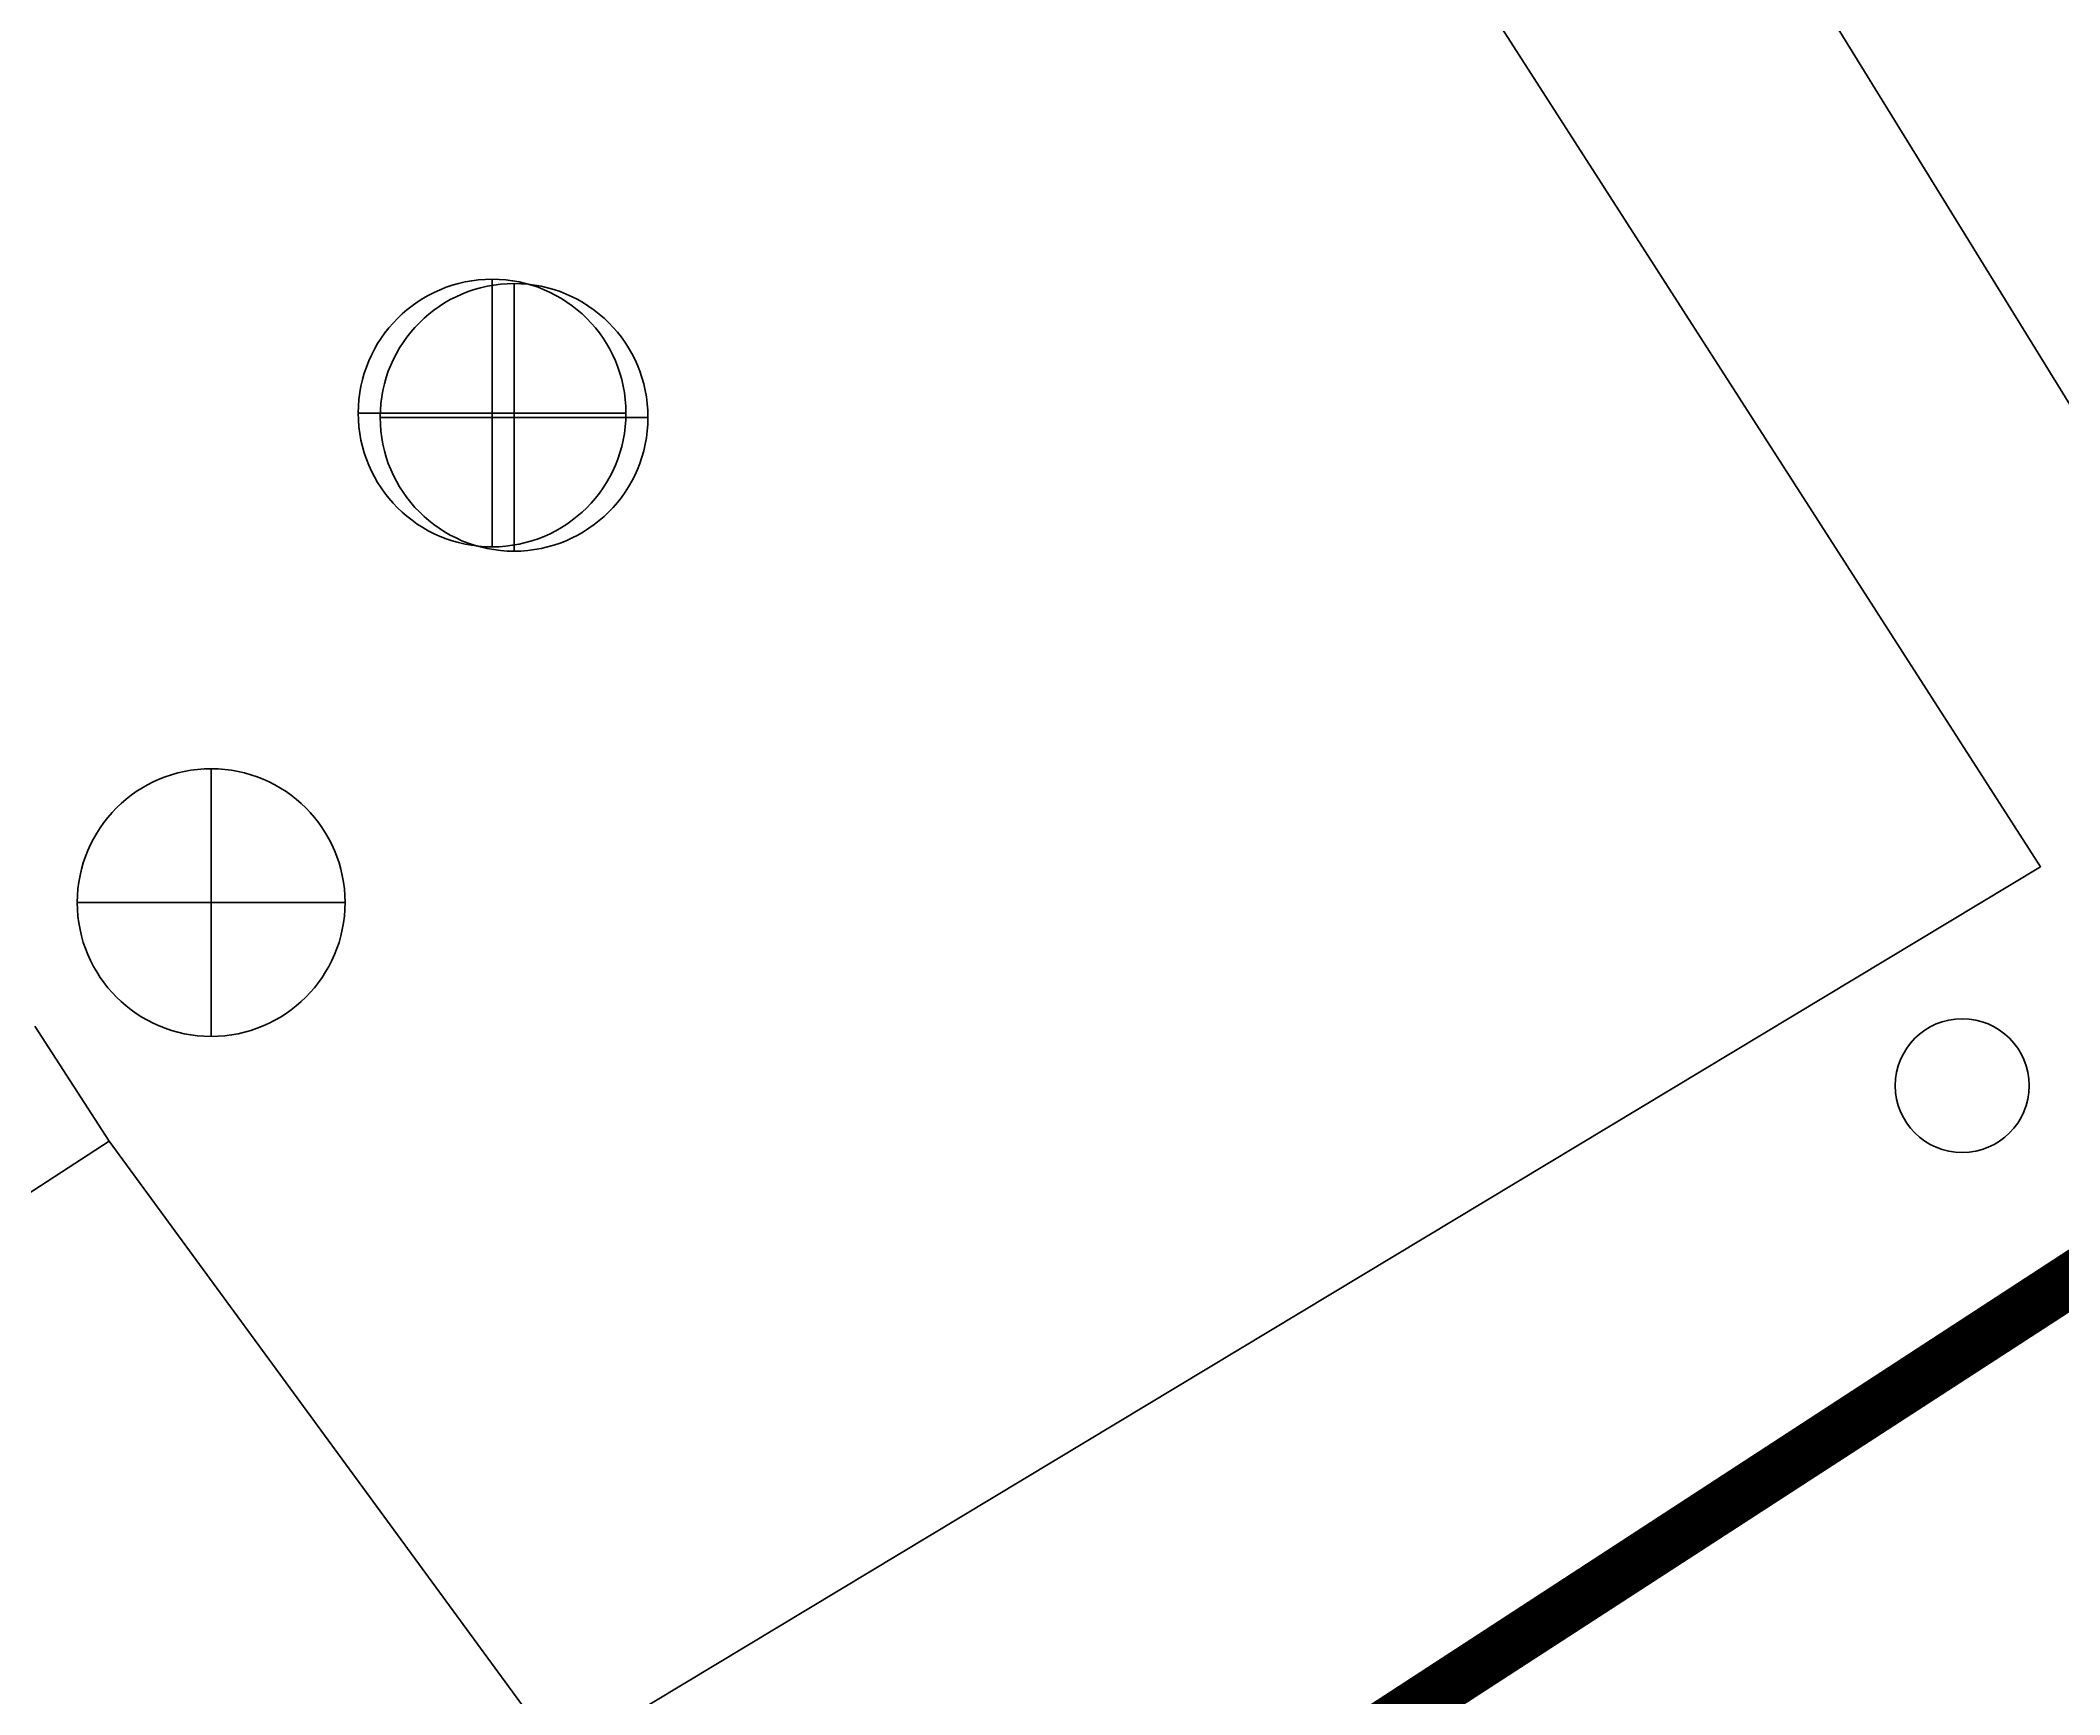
# Model space of a CAD drawing. Extents: x 99002 to 478558, y 2449839 to 2450453.
# Drawn here: x 478481.91 to 478489.45, y 2449907.95 to 2449914.13 of the extents above; entities that cross this region are included whole.
import ezdxf
from ezdxf.enums import TextEntityAlignment as Align

# ---------------------------------------------------------------- set-up
doc = ezdxf.new("R2010")
doc.units = 0
doc.header["$LTSCALE"] = 0.5
doc.linetypes.add('430600', pattern=[3, 2, -1])
doc.layers.get('0').update_dxf_attribs({"linetype": 'CONTINUOUS'})
for name, color, linetype in [('DLSS', 4, 'CONTINUOUS'), ('GCD', 1, 'CONTINUOUS'), ('GXYZ', 2, 'CONTINUOUS'), ('ZBTZ', 3, 'CONTINUOUS'), ('交通线', 7, 'CONTINUOUS'), ('居民地线', 7, 'CONTINUOUS'), ('管线点', 7, 'CONTINUOUS')]:
    doc.layers.add(name, color=color, linetype=linetype)
doc.styles.add('细等线体', font='FZXDXJW.TTF', dxfattribs={"width": 0.8})
doc.linetypes.add('1161', pattern='A,0,[149,AAA.SHX,S=0.15,R=0,X=0,Y=0],-1.6', length=1.6)
doc.linetypes.add('380203', pattern='A,8,-0.5,[147,ss2007.shx,S=1,R=0,X=0,Y=0],-1.5', length=10)

# ---------------------------------------------------------------- blocks, each defined once
blk = doc.blocks.new('5441011')
at = {"color": 0, "linetype": 'Continuous', "lineweight": -3, "flags": 128}
for points in [[(0, -1), (0, 1)], [(-1, 0), (1, 0)]]:
    blk.add_lwpolyline(points, dxfattribs=at)
at = {"color": 0, "linetype": 'Continuous', "lineweight": -3}
blk.add_circle((0, 0), 1, dxfattribs=at)
blk = doc.blocks.new('gc043')
for p, q in [((0, -1), (0, 1)), ((-1, 0), (1, 0))]:
    blk.add_line(p, q)
blk.add_circle((0, 0), 1)
blk = doc.blocks.new('GC200')
at = {"linetype": 'Continuous', "const_width": 0.2, "flags": 128}
blk.add_lwpolyline([(-0.1, 0, 1), (0.1, 0, 1)], format="xyb", close=True, dxfattribs=at)
blk = doc.blocks.new('gc170')
at = {"linetype": 'Continuous'}
blk.add_circle((0, 0), 0.5, dxfattribs=at)

msp = doc.modelspace()

# ---------------------------------------------------------------- linework, layer by layer
at = {"layer": 'DLSS', "color": 4, "linetype": 'Continuous', "const_width": 0.1, "flags": 128}
msp.add_lwpolyline([(478479.4646, 2449903.0247), (478535.5023, 2449939.524)], dxfattribs=at)
at = {"layer": 'DLSS', "color": 4, "linetype": 'Continuous', "lineweight": -3, "const_width": 0.1}
msp.add_lwpolyline([(478452.0428, 2449885.1604), (478495.8853, 2449913.5833)], dxfattribs=at)
at = {"layer": 'ZBTZ', "color": 3, "linetype": '1161', "lineweight": -3, "flags": 128}
msp.add_lwpolyline([(478482.1653, 2449910.0154), (478483.8523, 2449907.7122), (478489.3798, 2449911.0409), (478483.4285, 2449920.309)], dxfattribs=at)
at = {"layer": '交通线', "color": 4, "linetype": '430600', "lineweight": -3, "flags": 128}
msp.add_lwpolyline([(478475.1622, 2449905.4666), (478474.0254, 2449907.1731), (478481.0376, 2449911.7629), (478482.1653, 2449910.0154)], close=True, dxfattribs=at)
at = {"layer": '居民地线', "color": 6, "linetype": '380203', "lineweight": -3, "ltscale": 0.5, "flags": 128}
msp.add_lwpolyline([(478491.1815, 2449910.0235), (478484.4366, 2449920.9639)], dxfattribs=at)

# ---------------------------------------------------------------- block references
at = {"layer": 'GCD', "color": 1, "linetype": 'Continuous'}
ref = msp.add_blockref('GC200', (478482.5465, 2449910.9069, 2.483), dxfattribs=dict(at, xscale=4.876000004212864e-06, yscale=4.876000004212864e-06, zscale=4.876000004212864e-06))
ref.add_attrib('height', '2.48', dxfattribs={"linetype": 'Continuous', "height": 0.00000975, "style": '细等线体', "width": 0.8}).set_placement((478483.1465, 2449910.4069, 2.483), align=Align.MIDDLE_LEFT)
at = {"layer": 'GXYZ', "color": 2, "linetype": 'Continuous', "xscale": 0.5, "yscale": 0.5}
for p in [(478483.5959, 2449912.7356, 2.346), (478482.5465, 2449910.9069, 2.483)]:
    msp.add_blockref('gc043', p, dxfattribs=at)
at = {"layer": 'ZBTZ', "color": 3, "linetype": 'Continuous', "xscale": 0.5, "yscale": 0.5}
msp.add_blockref('gc170', (478489.0869, 2449910.2229), dxfattribs=at)
at = {"layer": '管线点', "color": 2, "linetype": 'Continuous', "ltscale": 0.5, "xscale": 0.5, "yscale": 0.5}
msp.add_blockref('5441011', (478483.6779, 2449912.7195, 2.919), dxfattribs=at)

doc.saveas('drawing.dxf')
